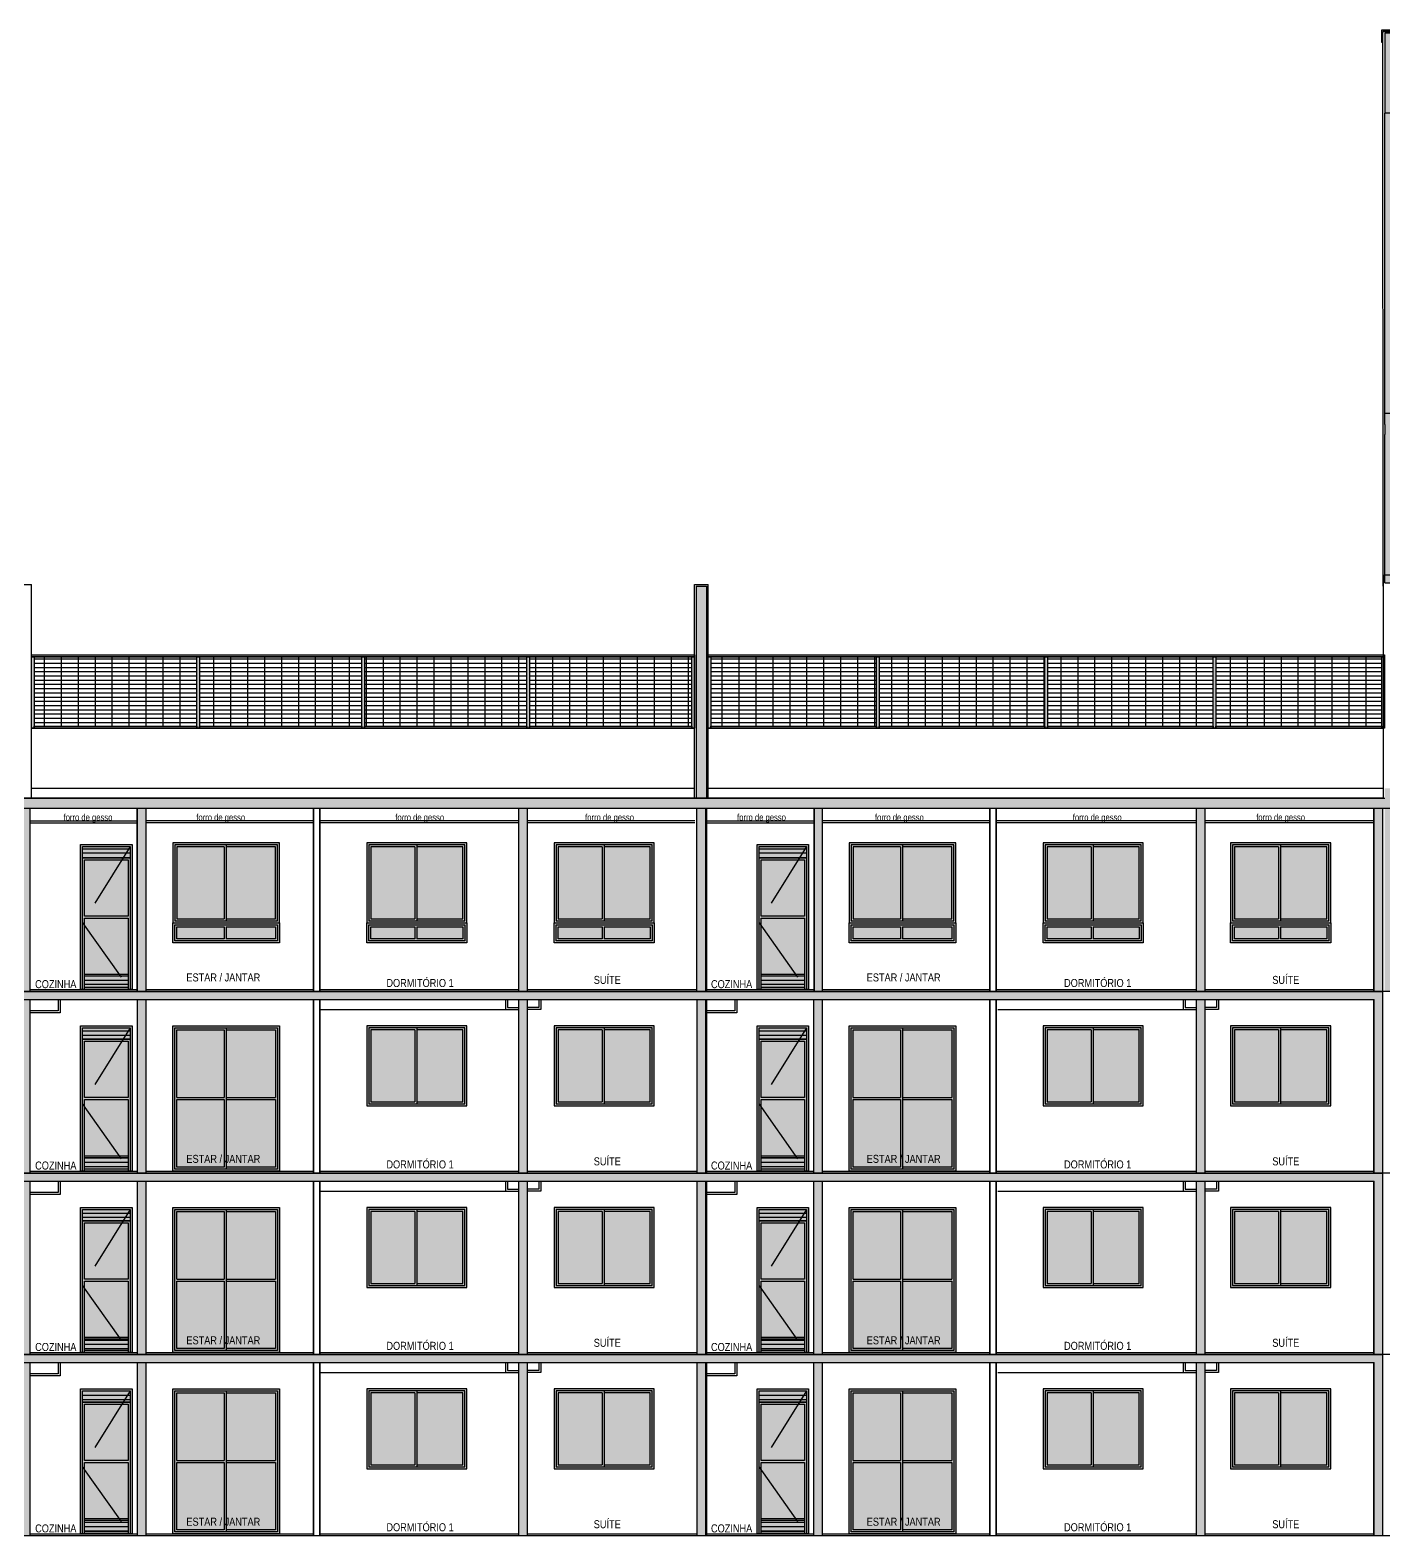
# Model space of a CAD drawing. Header units: metres. Extents: x -9138 to -7768, y 20 to 184.
# Drawn here: x -9042.32 to -9022.03, y 79.82 to 102.4 of the extents above; entities that cross this region are included whole.
import ezdxf
from ezdxf.enums import TextEntityAlignment as Align

# ---------------------------------------------------------------- set-up
doc = ezdxf.new("R2010")
doc.units = ezdxf.units.M
doc.linetypes.add('CTE ELEV$0$DASHEDX2', pattern=[1.5, 1, -0.5])
for name, color, linetype in [('ARQ-DIM EMBASAM', 2, 'Continuous'), ('CTE ELEV$0$ARQ-ALV ACAB', 4, 'Continuous'), ('CTE ELEV$0$ARQ-ALV OSSO', 5, 'Continuous'), ('CTE ELEV$0$ARQ-AUX', 7, 'Continuous'), ('CTE ELEV$0$ARQ-AUX1', 1, 'Continuous'), ('CTE ELEV$0$ARQ-CAX', 1, 'Continuous'), ('CTE ELEV$0$ARQ-DIM', 2, 'Continuous'), ('CTE ELEV$0$ARQ-EST', 2, 'Continuous'), ('CTE ELEV$0$ARQ-PRJ', 7, 'CTE ELEV$0$DASHEDX2'), ('CTE ELEV$0$ARQ-TXT', 2, 'Continuous'), ('CTE ELEV$0$ES-CORTE', 2, 'Continuous')]:
    doc.layers.add(name, color=color, linetype=linetype)
doc.layers.add('CTE ELEV$0$COR-CAIX', color=7, linetype='Continuous', true_color=0x45494e)
doc.styles.add('CTE ELEV$0$Adesa', font='ARIALN.TTF')
doc.styles.add('CTE ELEV$0$M50', font='ARIALN.TTF', dxfattribs={"height": 0.15})
doc.dimstyles.new('CTE ELEV$0$ADESA 1-0050', dxfattribs={"dimtxt": 0.1, "dimasz": 0.1, "dimexe": 0.05, "dimexo": 0.05, "dimgap": 0.03, "dimtad": 1, "dimdec": 1, "dimlfac": 100, "dimzin": 12, "dimtxsty": 'CTE ELEV$0$Adesa', "dimblk": 'CTE ELEV$0$_DotSmall', "dimcen": 1, "dimdle": 0.05, "dimclrd": 1, "dimclre": 1, "dimclrt": 256, "dimazin": 3, "dimtm": 1e-09, "dimtfac": 1, "dimtdec": 1, "dimtmove": 1, "dimatfit": 0, "dimldrblk": 'CTE ELEV$0$_DotSmall', "dimfxl": 0.8, "dimtvp": 2, "dimtolj": 1, "dimtzin": 0, "dimarcsym": 0})

# ---------------------------------------------------------------- blocks, each defined once
blk = doc.blocks.new('CTE ELEV$0$V P 80x220')
at = {"layer": 'CTE ELEV$0$ARQ-CAX'}
h = blk.add_hatch(dxfattribs=at)
h.set_pattern_fill('LINE', scale=0.02)
h.set_pattern_definition([(0, (0.74004, 2.16916), (0, 0.0635), [])])
h.paths.add_polyline_path([(0.74, 2.145), (0.03, 2.145), (0.03, 2), (0.74, 2)])
h.paths.add_polyline_path([(0.71, 0.2), (0.06, 0.2), (0.06, 0.03), (0.71, 0.03)])
at = {"layer": 'CTE ELEV$0$COR-CAIX'}
h = blk.add_hatch(color=256, dxfattribs=at)
h.dxf.hatch_style = 1
h.paths.add_polyline_path([(0.77, 0), (0.77, 2.175), (0, 2.175), (0, 0)])
h = blk.add_hatch(color=254, dxfattribs=at)
h.dxf.hatch_style = 1
h.paths.add_polyline_path([(0.71, 1.945), (0.154, 1.945), (0.678, 1.1), (0.71, 1.1)])
h.paths.add_polyline_path([(0.154, 1.945), (0.06, 1.945), (0.06, 1.1), (0.678, 1.1)])
h.paths.add_polyline_path([(0.71, 0.958), (0.71, 1.048), (0.697, 1.07), (0.06, 1.07), (0.06, 0.23), (0.193, 0.23)])
h.paths.add_polyline_path([(0.71, 0.958), (0.193, 0.23), (0.71, 0.23)], flags=17)
at = {"layer": 'CTE ELEV$0$ARQ-CAX'}
for points in [[(0.77, 0), (0.77, 2.175), (0, 2.175), (0, 0)], [(0.74, 2.145), (0.03, 2.145), (0.03, 1.975), (0.74, 1.975)]]:
    blk.add_lwpolyline(points, close=True, dxfattribs=at)
for points in [[(0.74, 0), (0.74, 1.975), (0.03, 1.975), (0.03, 0)], [(0.71, 1.1), (0.71, 1.945), (0.06, 1.945), (0.06, 1.1)], [(0.06, 1.1), (0.71, 1.1)], [(0.06, 1.07), (0.06, 0)], [(0.71, 1.07), (0.06, 1.07)], [(0.71, 0), (0.71, 1.07)], [(0.71, 0.23), (0.06, 0.23)], [(0.06, 0.2), (0.71, 0.2)], [(0.06, 0.03), (0.71, 0.03)], [(0, 0), (0.77, 0)]]:
    blk.add_lwpolyline(points, dxfattribs=at)
at = {"layer": 'CTE ELEV$0$ARQ-PRJ'}
blk.add_lwpolyline([(0.03, 2.145), (0.74, 1), (0.03, 0)], dxfattribs=at)
blk = doc.blocks.new('CTE ELEV$0$V P 160x220')
at = {"layer": 'CTE ELEV$0$COR-CAIX'}
h = blk.add_hatch(color=256, dxfattribs=at)
h.dxf.hatch_style = 1
h.paths.add_polyline_path([(0, 2.175), (1.6, 2.175), (1.6, 0), (0, 0)])
h = blk.add_hatch(color=254, dxfattribs=at)
h.dxf.hatch_style = 1
h.paths.add_polyline_path([(0.77, 2.115), (0.06, 2.115), (0.06, 1.1), (0.77, 1.1)])
h.paths.add_polyline_path([(1.54, 2.115), (0.8, 2.115), (0.8, 1.1), (1.54, 1.1)])
h.paths.add_polyline_path([(1.54, 1.07), (0.8, 1.07), (0.8, 0.06), (1.54, 0.06)])
h.paths.add_polyline_path([(0.77, 1.07), (0.06, 1.07), (0.06, 0.06), (0.77, 0.06)])
at = {"layer": 'CTE ELEV$0$ARQ-CAX'}
for p, q in [((0.06, 1.1), (0.77, 1.1)), ((0.06, 1.07), (0.77, 1.07)), ((0.8, 1.1), (1.54, 1.1)), ((0.8, 1.07), (1.54, 1.07))]:
    blk.add_line(p, q, dxfattribs=at)
for points in [[(0, 2.175), (1.6, 2.175), (1.6, 0), (0, 0)], [(0.03, 2.145), (1.57, 2.145), (1.57, 0.03), (0.03, 0.03)]]:
    blk.add_lwpolyline(points, close=True, dxfattribs=at)
for points in [[(0.06, 1.1), (0.06, 2.115), (0.77, 2.115)], [(0.77, 2.115), (0.77, 1.1)], [(0.8, 2.145), (0.8, 0.03)], [(0.8, 2.115), (1.54, 2.115), (1.54, 1.1)], [(0.77, 0.06), (0.06, 0.06), (0.06, 1.07)], [(0.77, 1.07), (0.77, 0.06)], [(1.54, 1.07), (1.54, 0.06), (0.8, 0.06)]]:
    blk.add_lwpolyline(points, dxfattribs=at)
blk = doc.blocks.new('CTE ELEV$0$V J 150x120')
at = {"layer": 'CTE ELEV$0$COR-CAIX'}
h = blk.add_hatch(color=256, dxfattribs=at)
h.dxf.hatch_style = 1
h.paths.add_polyline_path([(1.5, 1.2), (0, 1.2), (0, 0), (1.5, 0)])
h = blk.add_hatch(color=254, dxfattribs=at)
h.dxf.hatch_style = 1
h.paths.add_polyline_path([(0.72, 1.14), (0.06, 1.14), (0.06, 0.06), (0.72, 0.06)])
h.paths.add_polyline_path([(0.75, 0.06), (1.44, 0.06), (1.44, 1.14), (0.75, 1.14)])
for points in [[(1.5, 1.2), (0, 1.2), (0, 0), (1.5, 0)], [(1.47, 1.17), (0.03, 1.17), (0.03, 0.03), (1.47, 0.03)]]:
    blk.add_lwpolyline(points, close=True)
for points in [[(0.72, 1.14), (0.06, 1.14), (0.06, 0.06), (0.72, 0.06)], [(0.72, 1.14), (0.72, 0.06)], [(0.75, 1.17), (0.75, 0.03)], [(0.75, 0.06), (1.44, 0.06), (1.44, 1.14), (0.75, 1.14)]]:
    blk.add_lwpolyline(points)
blk = doc.blocks.new('CTE ELEV$0$CT AA TIPO')
at = {"layer": 'CTE ELEV$0$ARQ-EST'}
h = blk.add_hatch(color=8, dxfattribs=at)
h.dxf.hatch_style = 1
h.paths.add_polyline_path([(-0.18, 2.72), (-31.7, 2.72), (-31.7, 2.6), (-0.31, 2.6), (-0.31, 0), (-0.18, 0)])
h = blk.add_hatch(color=8, dxfattribs=at)
h.dxf.hatch_style = 1
h.paths.add_polyline_path([(-10.33, 2.6), (-10.4599, 2.6), (-10.4599, 0), (-10.33, 0)])
h.paths.add_polyline_path([(-8.58, 2.6), (-8.71, 2.6), (-8.71, 0), (-8.58, 0)])
h.paths.add_polyline_path([(-2.84, 2.6), (-2.97, 2.6), (-2.97, 0), (-2.84, 0)])
h.paths.add_polyline_path([(-31.57, 2.6), (-31.7, 2.6), (-31.7, 0), (-31.57, 0)])
h.paths.add_polyline_path([(-27.49, 2.6), (-27.6199, 2.6), (-27.6199, 0), (-27.49, 0)])
h.paths.add_polyline_path([(-22.2199, 2.6), (-22.35, 2.6), (-22.35, 0), (-22.2199, 0)])
h.paths.add_polyline_path([(-18.72, 2.6), (-18.85, 2.6), (-18.85, 0), (-18.72, 0)])
h.paths.add_polyline_path([(-20.47, 2.6), (-20.6, 2.6), (-20.6, 0), (-20.47, 0)])
h.paths.add_polyline_path([(-13, 2.6), (-13.13, 2.6), (-13.13, 0), (-13, 0)])
at = {"layer": 'CTE ELEV$0$ARQ-ALV ACAB'}
for p, q in [((-20.455, 0, 0), (-20.455, 2.6, 0)), ((-16.21, 0, 0), (-16.21, 2.6, 0)), ((-16.11, 0, 0), (-16.11, 2.6, 0)), ((-10.315, 0, 0), (-10.315, 2.6, 0)), ((-6.07, 0, 0), (-6.07, 2.6, 0)), ((-5.97, 0, 0), (-5.97, 2.6, 0)), ((-0.315, 0, 0), (-0.315, 2.6, 0)), ((-20.455, 0.03, 0), (-18.855, 0.03, 0)), ((-18.7199, 0.03, 0), (-16.21, 0.03, 0)), ((-16.11, 0.03, 0), (-13.13, 0.03, 0)), ((-13, 0.03, 0), (-10.46, 0.03, 0)), ((-10.315, 0.03, 0), (-8.71, 0.03, 0)), ((-8.58, 0.03, 0), (-6.07, 0.03, 0)), ((-5.97, 0.03, 0), (-2.97, 0.03, 0)), ((-2.84, 0.03, 0), (-0.315, 0.03, 0))]:
    blk.add_line(p, q, dxfattribs=at)
at = {"layer": 'CTE ELEV$0$ARQ-ALV OSSO'}
for p, q in [((-16.205, 0, 0), (-16.205, 2.6, 0)), ((-16.115, 0, 0), (-16.115, 2.6, 0)), ((-6.065, 0, 0), (-6.065, 2.6, 0)), ((-5.975, 0, 0), (-5.975, 2.6, 0))]:
    blk.add_line(p, q, dxfattribs=at)
at = {"layer": 'CTE ELEV$0$ARQ-AUX1'}
for p, q in [((-16.11, 2.45, 0), (-13.13, 2.45, 0)), ((-5.95, 2.45, 0), (-2.97, 2.45, 0))]:
    blk.add_line(p, q, dxfattribs=at)
at = {"layer": 'CTE ELEV$0$ARQ-AUX1', "elevation": 0}
for points in [[(-20.005, 2.6), (-20.005, 2.4), (-20.455, 2.4)], [(-20.035, 2.6), (-20.035, 2.43), (-20.455, 2.43)], [(-13.33, 2.6), (-13.33, 2.45), (-13.13, 2.45)], [(-13.3, 2.6), (-13.3, 2.48), (-13.13, 2.48)], [(-12.8, 2.6), (-12.8, 2.45), (-13, 2.45)], [(-12.83, 2.6), (-12.83, 2.48), (-13, 2.48)], [(-9.865, 2.6), (-9.865, 2.4), (-10.315, 2.4)], [(-9.895, 2.6), (-9.895, 2.43), (-10.315, 2.43)], [(-3.17, 2.6), (-3.17, 2.45), (-2.97, 2.45)], [(-3.14, 2.6), (-3.14, 2.48), (-2.97, 2.48)], [(-2.6401, 2.6), (-2.6401, 2.45), (-2.8401, 2.45)], [(-2.6701, 2.6), (-2.6701, 2.48), (-2.8401, 2.48)]]:
    blk.add_lwpolyline(points, dxfattribs=at)
at = {"layer": 'CTE ELEV$0$ES-CORTE'}
for p, q in [((-31.7, 2.72, 0), (-0.18, 2.72, 0)), ((-0.18, 0, 0), (-0.18, 2.72, 0)), ((-31.7, 2.6, 0), (-0.31, 2.6, 0)), ((-18.85, 0), (-18.85, 2.6)), ((-18.72, 0, 0), (-18.72, 2.6, 0)), ((-13.13, 0, 0), (-13.13, 2.6, 0)), ((-13, 0, 0), (-13, 2.6, 0)), ((-10.4599, 0, 0), (-10.4599, 2.6, 0)), ((-10.33, 0, 0), (-10.33, 2.6, 0)), ((-8.71, 0, 0), (-8.71, 2.6, 0)), ((-8.58, 0, 0), (-8.58, 2.6, 0)), ((-2.97, 0, 0), (-2.97, 2.6, 0)), ((-2.84, 0), (-2.84, 2.6)), ((-0.31, 0, 0), (-0.31, 2.6, 0)), ((1.8532, 0, 0), (-31.7, 0, 0))]:
    blk.add_line(p, q, dxfattribs=at)
at = {"layer": 'CTE ELEV$0$ARQ-CAX', "xscale": -1}
for p in [(-18.93, 0.0301), (-8.79, 0.0301)]:
    blk.add_blockref('CTE ELEV$0$V P 80x220', p, dxfattribs=at)
at = {"layer": 'CTE ELEV$0$ARQ-CAX'}
for name, p in [('CTE ELEV$0$V P 160x220', (-18.32, 0.03)), ('CTE ELEV$0$V J 150x120', (-15.41, 1.005, 0)), ('CTE ELEV$0$V J 150x120', (-12.6, 1.005, 0)), ('CTE ELEV$0$V P 160x220', (-8.18, 0.03)), ('CTE ELEV$0$V J 150x120', (-5.27, 1.005, 0)), ('CTE ELEV$0$V J 150x120', (-2.46, 1.005, 0))]:
    blk.add_blockref(name, p, dxfattribs=at)
at = {"layer": 'CTE ELEV$0$ARQ-TXT', "style": 'CTE ELEV$0$Adesa'}
for s, p in [('ESTAR / JANTAR', (-17.5608, 0.2147)), ('SUÍTE', (-11.8054, 0.1896)), ('ESTAR / JANTAR', (-7.3619, 0.2147)), ('SUÍTE', (-1.6328, 0.1896)), ('COZINHA', (-20.0726, 0.1123)), ('DORMITÓRIO 1', (-14.6119, 0.1441)), ('COZINHA', (-9.9409, 0.1123)), ('DORMITÓRIO 1', (-4.4533, 0.1441))]:
    blk.add_text(s, height=0.12, dxfattribs=at).set_placement(p, align=Align.MIDDLE)
blk = doc.blocks.new('CTE ELEV$0$V BAND INF 150x40')
at = {"layer": 'CTE ELEV$0$COR-CAIX'}
h = blk.add_hatch(color=256, dxfattribs=at)
h.dxf.hatch_style = 1
h.paths.add_polyline_path([(0, 0), (1.5, 0), (1.5, -0.3), (0, -0.3)])
h = blk.add_hatch(color=254, dxfattribs=at)
h.dxf.hatch_style = 1
h.paths.add_polyline_path([(0.72, -0.24), (0.72, -0.06), (0.06, -0.06), (0.06, -0.24)])
h.paths.add_polyline_path([(0.75, -0.24), (1.44, -0.24), (1.44, -0.06), (0.75, -0.06)])
at = {"layer": 'CTE ELEV$0$ARQ-CAX'}
for points in [[(0, 0), (1.5, 0), (1.5, -0.3), (0, -0.3)], [(0.03, -0.03), (1.47, -0.03), (1.47, -0.27), (0.03, -0.27)]]:
    blk.add_lwpolyline(points, close=True, dxfattribs=at)
for points in [[(0.72, -0.24), (0.06, -0.24), (0.06, -0.06), (0.72, -0.06)], [(0.72, -0.06), (0.72, -0.24)], [(0.75, -0.06), (1.44, -0.06), (1.44, -0.24), (0.75, -0.24)], [(0.75, -0.06), (0.75, -0.24)]]:
    blk.add_lwpolyline(points, dxfattribs=at)
blk = doc.blocks.new('CTE ELEV$0$V J 160x120')
at = {"layer": 'CTE ELEV$0$COR-CAIX'}
h = blk.add_hatch(color=256, dxfattribs=at)
h.dxf.hatch_style = 1
h.paths.add_polyline_path([(1.6, 1.2), (0, 1.2), (0, 0), (1.6, 0)])
h = blk.add_hatch(color=254, dxfattribs=at)
h.dxf.hatch_style = 1
h.paths.add_polyline_path([(0.77, 1.14), (0.06, 1.14), (0.06, 0.06), (0.77, 0.06)])
h.paths.add_polyline_path([(1.54, 1.14), (0.8, 1.14), (0.8, 0.06), (1.54, 0.06)])
at = {"layer": 'CTE ELEV$0$ARQ-CAX'}
for points in [[(1.6, 1.2), (0, 1.2), (0, 0), (1.6, 0)], [(1.57, 1.17), (0.03, 1.17), (0.03, 0.03), (1.57, 0.03)]]:
    blk.add_lwpolyline(points, close=True, dxfattribs=at)
for points in [[(0.77, 1.14), (0.06, 1.14), (0.06, 0.06), (0.77, 0.06)], [(0.77, 1.14), (0.77, 0.06)], [(0.8, 1.17), (0.8, 0.03)], [(0.8, 0.06), (1.54, 0.06), (1.54, 1.14), (0.8, 1.14)]]:
    blk.add_lwpolyline(points, dxfattribs=at)
blk = doc.blocks.new('CTE ELEV$0$V BAND INF 160x40')
at = {"layer": 'CTE ELEV$0$COR-CAIX'}
h = blk.add_hatch(color=256, dxfattribs=at)
h.dxf.hatch_style = 1
h.paths.add_polyline_path([(0, 0), (1.6, 0), (1.6, -0.3), (0, -0.3)])
h = blk.add_hatch(color=254, dxfattribs=at)
h.dxf.hatch_style = 1
h.paths.add_polyline_path([(0.77, -0.24), (0.77, -0.06), (0.06, -0.06), (0.06, -0.24)])
h.paths.add_polyline_path([(1.54, -0.24), (1.54, -0.06), (0.8, -0.06), (0.8, -0.24)])
at = {"layer": 'CTE ELEV$0$ARQ-CAX'}
for points in [[(0, 0), (1.6, 0), (1.6, -0.3), (0, -0.3)], [(0.03, -0.03), (1.57, -0.03), (1.57, -0.27), (0.03, -0.27)]]:
    blk.add_lwpolyline(points, close=True, dxfattribs=at)
for points in [[(0.77, -0.24), (0.06, -0.24), (0.06, -0.06), (0.77, -0.06)], [(0.77, -0.06), (0.77, -0.24)], [(0.8, -0.06), (1.54, -0.06), (1.54, -0.24), (0.8, -0.24)], [(0.8, -0.06), (0.8, -0.24)]]:
    blk.add_lwpolyline(points, dxfattribs=at)
blk = doc.blocks.new('CTE ELEV$0$CT AA DUPL INF')
at = {"layer": 'CTE ELEV$0$ARQ-EST'}
h = blk.add_hatch(color=8, dxfattribs=at)
h.dxf.hatch_style = 1
h.paths.add_polyline_path([(1.705, 2.65), (5.015, 2.65), (5.015, 2.93), (1.705, 2.93)])
h.paths.add_polyline_path([(5.02, 2.93), (5.02, 3.05), (-0.15, 3.05), (-0.15, 2.9), (-31.7, 2.9), (-31.7, 2.75), (-0.02, 2.75), (-0.02, 2.93)])
h.paths.add_polyline_path([(5.02, 3.05), (5.02, 2.93), (5.02, 2.75), (26.4, 2.75), (26.4, 2.9), (5.17, 2.9), (5.17, 3.05)])
h = blk.add_hatch(color=8, dxfattribs=at)
h.dxf.hatch_style = 1
h.paths.add_polyline_path([(-31.57, 2.75), (-31.7, 2.75), (-31.7, 0), (-31.57, 0)])
h.paths.add_polyline_path([(-29.04, 0), (-28.95, 0), (-28.95, 2.75), (-29.04, 2.75)])
h.paths.add_polyline_path([(-27.49, 2.75), (-27.62, 2.75), (-27.62, 0), (-27.49, 0)])
h.paths.add_polyline_path([(-22.22, 2.75), (-22.35, 2.75), (-22.35, 0), (-22.22, 0)])
h.paths.add_polyline_path([(-20.6, 0), (-20.47, 0), (-20.47, 2.75), (-20.6, 2.75)])
h.paths.add_polyline_path([(-18.85, 0), (-18.72, 0), (-18.72, 2.75), (-18.85, 2.75)])
h.paths.add_polyline_path([(-13.13, 0), (-13, 0), (-13, 2.75), (-13.13, 2.75)])
h = blk.add_hatch(color=8, dxfattribs=at)
h.dxf.hatch_style = 1
h.paths.add_polyline_path([(-10.46, 0), (-10.33, 0), (-10.33, 2.75), (-10.46, 2.75)])
h.paths.add_polyline_path([(-8.7, 0), (-8.58, 0), (-8.58, 2.75), (-8.7, 2.75)])
h.paths.add_polyline_path([(-2.84, 2.75), (-2.97, 2.75), (-2.97, 0), (-2.84, 0)])
h.paths.add_polyline_path([(-0.31, 0), (-0.18, 0), (-0.18, 2.75), (-0.31, 2.75)])
h.paths.add_polyline_path([(-0.02, 2.75), (-0.15, 2.75), (-0.15, 0), (-0.02, 0)])
at = {"layer": 'CTE ELEV$0$ARQ-ALV ACAB'}
for p, q in [((-20.455, 0, 0), (-20.455, 2.75, 0)), ((-18.855, 0), (-18.855, 2.75, 0)), ((-16.21, 0, 0), (-16.21, 2.75, 0)), ((-16.11, 0, 0), (-16.11, 2.75, 0)), ((-10.315, 0, 0), (-10.315, 2.75, 0)), ((-8.705, 0, 0), (-8.705, 2.75, 0)), ((-6.07, 0, 0), (-6.07, 2.75, 0)), ((-5.97, 0, 0), (-5.97, 2.75, 0)), ((-0.315, 0, 0), (-0.315, 2.75, 0)), ((-20.455, 0.03, 0), (-18.855, 0.03, 0)), ((-18.72, 0.03, 0), (-16.21, 0.03, 0)), ((-16.11, 0.03, 0), (-13.13, 0.03, 0)), ((-13, 0.03, 0), (-10.46, 0.03, 0)), ((-10.315, 0.03, 0), (-8.705, 0.03, 0)), ((-8.58, 0.03, 0), (-6.07, 0.03, 0)), ((-5.97, 0.03, 0), (-2.97, 0.03, 0)), ((-2.84, 0.03, 0), (-0.315, 0.03, 0))]:
    blk.add_line(p, q, dxfattribs=at)
at = {"layer": 'CTE ELEV$0$ARQ-ALV OSSO'}
for p, q in [((-16.205, 0, 0), (-16.205, 2.75, 0)), ((-16.115, 0, 0), (-16.115, 2.75, 0)), ((-6.065, 0, 0), (-6.065, 2.75, 0)), ((-5.975, 0, 0), (-5.975, 2.75, 0))]:
    blk.add_line(p, q, dxfattribs=at)
at = {"layer": 'CTE ELEV$0$ARQ-AUX1'}
for p, q in [((-20.455, 2.56, 0), (-18.855, 2.56, 0)), ((-20.455, 2.53, 0), (-18.855, 2.53, 0)), ((-16.21, 2.56, 0), (-18.72, 2.56, 0)), ((-16.21, 2.53, 0), (-18.72, 2.53, 0)), ((-13.13, 2.56, 0), (-16.11, 2.56, 0)), ((-13.13, 2.53, 0), (-16.11, 2.53, 0)), ((-10.49, 2.56, 0), (-13, 2.56, 0)), ((-10.49, 2.53, 0), (-13, 2.53, 0)), ((-10.315, 2.56, 0), (-8.705, 2.56, 0)), ((-10.315, 2.53, 0), (-8.705, 2.53, 0)), ((-6.07, 2.56, 0), (-8.58, 2.56, 0)), ((-6.07, 2.53, 0), (-8.58, 2.53, 0)), ((-2.97, 2.56, 0), (-5.97, 2.56, 0)), ((-2.97, 2.53, 0), (-5.97, 2.53, 0)), ((-0.31, 2.56, 0), (-2.84, 2.56, 0)), ((-0.31, 2.53, 0), (-2.84, 2.53, 0))]:
    blk.add_line(p, q, dxfattribs=at)
at = {"layer": 'CTE ELEV$0$ES-CORTE'}
for p, q in [((-31.7, 2.9, 0), (-0.15, 2.9, 0)), ((-31.7, 2.75, 0), (-0.02, 2.75, 0)), ((-18.85, 0), (-18.85, 2.75, 0)), ((-18.72, 0), (-18.72, 2.75, 0)), ((-13.13, 0, 0), (-13.13, 2.75, 0)), ((-13, 0, 0), (-13, 2.75, 0)), ((-10.46, 0, 0), (-10.46, 2.75, 0)), ((-10.33, 0, 0), (-10.33, 2.75, 0)), ((-8.7, 0, 0), (-8.7, 2.75, 0)), ((-8.58, 0, 0), (-8.58, 2.75, 0)), ((-2.97, 0, 0), (-2.97, 2.75, 0)), ((-2.84, 0), (-2.84, 2.75, 0)), ((-0.31, 0, 0), (-0.31, 2.75, 0)), ((-0.18, 0, 0), (-0.18, 2.75, 0)), ((1.851, 0, 0), (-31.7, 0, 0))]:
    blk.add_line(p, q, dxfattribs=at)
at = {"layer": 'CTE ELEV$0$ARQ-CAX', "xscale": -1}
for p in [(-18.93, 0.03), (-8.79, 0.03)]:
    blk.add_blockref('CTE ELEV$0$V P 80x220', p, dxfattribs=at)
at = {"layer": 'CTE ELEV$0$ARQ-CAX'}
for name, p in [('CTE ELEV$0$V J 160x120', (-18.32, 1.03)), ('CTE ELEV$0$V J 150x120', (-15.41, 1.03, 0)), ('CTE ELEV$0$V J 150x120', (-12.6, 1.03, 0)), ('CTE ELEV$0$V J 160x120', (-8.18, 1.03)), ('CTE ELEV$0$V J 150x120', (-5.27, 1.03, 0)), ('CTE ELEV$0$V J 150x120', (-2.46, 1.03, 0)), ('CTE ELEV$0$V BAND INF 160x40', (-18.32, 1.03)), ('CTE ELEV$0$V BAND INF 150x40', (-15.41, 1.03, 0)), ('CTE ELEV$0$V BAND INF 150x40', (-12.6, 1.03, 0)), ('CTE ELEV$0$V BAND INF 160x40', (-8.18, 1.03)), ('CTE ELEV$0$V BAND INF 150x40', (-5.27, 1.03, 0)), ('CTE ELEV$0$V BAND INF 150x40', (-2.46, 1.03, 0))]:
    blk.add_blockref(name, p, dxfattribs=at)
at = {"layer": 'CTE ELEV$0$ARQ-TXT', "style": 'CTE ELEV$0$Adesa'}
for s, height, p in [('forro de gesso', 0.1, (-19.59, 2.6, 0)), ('forro de gesso', 0.1, (-17.6, 2.6, 0)), ('forro de gesso', 0.1, (-14.617, 2.6, 0)), ('forro de gesso', 0.1, (-11.771, 2.6, 0)), ('forro de gesso', 0.1, (-9.493, 2.6, 0)), ('forro de gesso', 0.1, (-7.426, 2.6, 0)), ('forro de gesso', 0.1, (-4.46, 2.6, 0)), ('forro de gesso', 0.1, (-1.711, 2.6, 0)), ('ESTAR / JANTAR', 0.12, (-17.561, 0.215)), ('SUÍTE', 0.12, (-11.805, 0.19)), ('ESTAR / JANTAR', 0.12, (-7.362, 0.215)), ('SUÍTE', 0.12, (-1.633, 0.19)), ('COZINHA', 0.12, (-20.073, 0.112)), ('DORMITÓRIO 1', 0.12, (-14.612, 0.144)), ('COZINHA', 0.12, (-9.941, 0.112)), ('DORMITÓRIO 1', 0.12, (-4.453, 0.144))]:
    blk.add_text(s, height=height, dxfattribs=at).set_placement(p, align=Align.MIDDLE)
blk = doc.blocks.new('CTE ELEV$0$v grd dupl sup 2')
at = {"transparency": 33554687}
h = blk.add_hatch(dxfattribs=at)
h.set_pattern_fill('GRATE', scale=0.08)
h.set_pattern_definition([(0, (0.04, 1.02001), (0, 0.0635), []), (90, (0.04, 1.02), (-0.254, 2e-17), [])])
h.paths.add_polyline_path([(0.04, 1.07), (0.04, 0.03), (2.475, 0.03), (2.475, 1.07)])
h.paths.add_polyline_path([(2.515, 1.07), (2.515, 0.03), (4.95, 0.03), (4.95, 1.07)])
h.paths.add_polyline_path([(4.99, 1.07), (4.99, 0.03), (7.425, 0.03), (7.425, 1.07)])
h.paths.add_polyline_path([(7.465, 1.07), (7.465, 0.03), (9.9, 0.03), (9.9, 1.07)])
at = {"layer": 'CTE ELEV$0$COR-CAIX', "transparency": 33554687}
h = blk.add_hatch(color=256, dxfattribs=at)
h.dxf.hatch_style = 1
h.paths.add_polyline_path([(9.94, 1.1), (9.94, 1.07), (0, 1.07), (0, 1.1)])
h.paths.add_polyline_path([(7.465, 0.03), (9.9, 0.03), (9.9, 0), (7.465, 0)])
h.paths.add_polyline_path([(4.99, 0.03), (7.425, 0.03), (7.425, 0), (4.99, 0)])
h.paths.add_polyline_path([(7.425, 1.07), (7.465, 1.07), (7.465, 0), (7.425, 0)])
h.paths.add_polyline_path([(2.515, 0.03), (4.95, 0.03), (4.95, 0), (2.515, 0)])
h.paths.add_polyline_path([(4.95, 1.07), (4.99, 1.07), (4.99, 0), (4.95, 0)])
h.paths.add_polyline_path([(0.04, 0.03), (2.475, 0.03), (2.475, 0), (0.04, 0)])
h.paths.add_polyline_path([(2.475, 1.07), (2.515, 1.07), (2.515, 0), (2.475, 0)])
h.paths.add_polyline_path([(9.9, 1.07), (9.94, 1.07), (9.94, 0), (9.9, 0)])
h.paths.add_polyline_path([(0, 1.07), (0.04, 1.07), (0.04, 0), (0, 0)])
at = {"ltscale": 0.05}
blk.add_lwpolyline([(9.94, 1.1), (9.94, 1.07), (0, 1.07), (0, 1.1)], close=True, dxfattribs=at)
for points in [[(0, 1.07), (0.04, 1.07), (0.04, 0), (0, 0)], [(2.475, 1.07), (2.515, 1.07), (2.515, 0), (2.475, 0)], [(4.95, 1.07), (4.99, 1.07), (4.99, 0), (4.95, 0)], [(7.425, 1.07), (7.465, 1.07), (7.465, 0), (7.425, 0)], [(9.9, 1.07), (9.94, 1.07), (9.94, 0), (9.9, 0)], [(0.04, 0.03), (2.475, 0.03), (2.475, 0), (0.04, 0)], [(2.515, 0.03), (4.95, 0.03), (4.95, 0), (2.515, 0)], [(4.99, 0.03), (7.425, 0.03), (7.425, 0), (4.99, 0)], [(7.465, 0.03), (9.9, 0.03), (9.9, 0), (7.465, 0)]]:
    blk.add_lwpolyline(points, close=True)
blk.add_lwpolyline([(0.02, 1.07), (9.92, 1.07)])
blk = doc.blocks.new('CTE ELEV$0$v gr gradil dup sup 3')
at = {"transparency": 33554687}
h = blk.add_hatch(dxfattribs=at)
h.set_pattern_fill('GRATE', scale=0.08)
h.set_pattern_definition([(0, (0.04, 1.02001), (0, 0.0635), []), (90, (0.04, 1.02), (-0.254, 2e-17), [])])
h.paths.add_polyline_path([(0.04, 1.07), (0.04, 0.03), (2.525, 0.03), (2.525, 1.07)])
h.paths.add_polyline_path([(2.565, 1.07), (2.565, 0.03), (5.05, 0.03), (5.05, 1.07)])
h.paths.add_polyline_path([(5.09, 1.07), (5.09, 0.03), (7.575, 0.03), (7.575, 1.07)])
h.paths.add_polyline_path([(7.615, 1.07), (7.615, 0.03), (10.1, 0.03), (10.1, 1.07)])
at = {"layer": 'CTE ELEV$0$COR-CAIX', "transparency": 33554687}
h = blk.add_hatch(color=256, dxfattribs=at)
h.dxf.hatch_style = 1
h.paths.add_polyline_path([(7.615, 0.03), (10.1, 0.03), (10.1, 0), (7.615, 0)])
h.paths.add_polyline_path([(7.575, 1.07), (7.615, 1.07), (7.615, 0), (7.575, 0)])
h.paths.add_polyline_path([(5.09, 0.03), (7.575, 0.03), (7.575, 0), (5.09, 0)])
h.paths.add_polyline_path([(5.05, 1.07), (5.09, 1.07), (5.09, 0), (5.05, 0)])
h.paths.add_polyline_path([(2.565, 0.03), (5.05, 0.03), (5.05, 0), (2.565, 0)])
h.paths.add_polyline_path([(2.525, 1.07), (2.565, 1.07), (2.565, 0), (2.525, 0)])
h.paths.add_polyline_path([(0.04, 0.03), (2.525, 0.03), (2.525, 0), (0.04, 0)])
h.paths.add_polyline_path([(10.1, 1.07), (10.14, 1.07), (10.14, 0), (10.1, 0)])
h.paths.add_polyline_path([(0, 1.07), (0.04, 1.07), (0.04, 0), (0, 0)])
h.paths.add_polyline_path([(10.14, 1.1), (10.14, 1.07), (0, 1.07), (0, 1.1)])
edge = h.paths.add_edge_path()
edge.add_line((0.02, 1.07), (10.12, 1.07))
at = {"ltscale": 0.05}
blk.add_lwpolyline([(10.14, 1.1), (10.14, 1.07), (0, 1.07), (0, 1.1)], close=True, dxfattribs=at)
for points in [[(0, 1.07), (0.04, 1.07), (0.04, 0), (0, 0)], [(2.525, 1.07), (2.565, 1.07), (2.565, 0), (2.525, 0)], [(5.05, 1.07), (5.09, 1.07), (5.09, 0), (5.05, 0)], [(7.575, 1.07), (7.615, 1.07), (7.615, 0), (7.575, 0)], [(10.1, 1.07), (10.14, 1.07), (10.14, 0), (10.1, 0)], [(0.04, 0.03), (2.525, 0.03), (2.525, 0), (0.04, 0)], [(2.565, 0.03), (5.05, 0.03), (5.05, 0), (2.565, 0)], [(5.09, 0.03), (7.575, 0.03), (7.575, 0), (5.09, 0)], [(7.615, 0.03), (10.1, 0.03), (10.1, 0), (7.615, 0)]]:
    blk.add_lwpolyline(points, close=True)
blk.add_lwpolyline([(0.02, 1.07), (10.12, 1.07)])
blk = doc.blocks.new('CTE ELEV$0$CT AA DUPL SUP')
at = {"layer": 'CTE ELEV$0$ES-CORTE'}
h = blk.add_hatch(color=8, dxfattribs=at)
h.dxf.hatch_style = 1
h.paths.add_polyline_path([(-10.47, -0.14), (-10.32, -0.14), (-10.32, 3.04), (-10.47, 3.04)])
at = {"layer": 'CTE ELEV$0$ARQ-ALV ACAB'}
for p, q in [((-20.435, -0.14, 0), (-20.435, 3.065, 0)), ((-10.495, -0.14, 0), (-10.495, 3.065, 0)), ((-10.295, -0.14, 0), (-10.295, 3.065, 0)), ((-20.435, 0.01, 0), (-10.495, 0.01, 0)), ((-10.295, 0.01, 0), (-0.175, 0.01, 0))]:
    blk.add_line(p, q, dxfattribs=at)
blk.add_lwpolyline([(-0.175, 3.21), (-0.175, -0.14)], dxfattribs=at)
at = {"layer": 'CTE ELEV$0$ARQ-ALV ACAB', "elevation": 0}
for points in [[(-20.635, 3.065), (-20.435, 3.065)], [(-10.495, 3.065), (-10.295, 3.065)]]:
    blk.add_lwpolyline(points, dxfattribs=at)
at = {"layer": 'CTE ELEV$0$ARQ-ALV OSSO'}
for p, q in [((-10.47, 3.04, 0), (-10.47, -0.14)), ((-10.32, 3.04, 0), (-10.32, -0.14, 0))]:
    blk.add_line(p, q, dxfattribs=at)
at = {"layer": 'CTE ELEV$0$ARQ-ALV OSSO', "elevation": 0}
blk.add_lwpolyline([(-10.47, 3.04), (-10.32, 3.04)], dxfattribs=at)
at = {"layer": 'CTE ELEV$0$ARQ-AUX', "elevation": 0}
blk.add_lwpolyline([(-20.435, 0.91), (-10.495, 0.91)], dxfattribs=at)
at = {"layer": 'CTE ELEV$0$ES-CORTE', "elevation": 0}
blk.add_lwpolyline([(-0.175, -0.14), (-31.7, -0.14)], dxfattribs=at)
at = {"layer": 'CTE ELEV$0$ARQ-AUX'}
for name, p in [('CTE ELEV$0$v grd dupl sup 2', (-20.435, 0.91, 0)), ('CTE ELEV$0$v gr gradil dup sup 3', (-10.295, 0.91, 0))]:
    blk.add_blockref(name, p, dxfattribs=at)
blk = doc.blocks.new('CTE ELEV$0$_DotSmall')
at = {"color": 0, "linetype": 'ByBlock', "const_width": 0.5}
blk.add_lwpolyline([(-0.0625, 0, 1), (0.0625, 0, 1)], format="xyb", close=True, dxfattribs=at)
blk = doc.blocks.new('*D458')
at = {"layer": 'CTE ELEV$0$ARQ-DIM', "color": 1, "lineweight": -2, "transparency": 16777216}
for p, q in [((3.745, 6.82), (3.745, 2.47)), ((3.567, 6.77), (3.795, 6.77)), ((3.567, 2.52), (3.795, 2.52))]:
    blk.add_line(p, q, dxfattribs=at)
at = {"layer": 'Defpoints', "color": 0, "transparency": 16777216}
for p in [(3.517, 6.77), (3.517, 2.52), (3.745, 2.52)]:
    blk.add_point(p, dxfattribs=at)
at = {"layer": 'CTE ELEV$0$ARQ-DIM', "color": 1, "lineweight": -2, "transparency": 16777216, "xscale": 0.1, "yscale": 0.1, "zscale": 0.1}
for p, rotation in [((3.745, 6.77), 90), ((3.745, 2.52), 270)]:
    blk.add_blockref('CTE ELEV$0$_DotSmall', p, dxfattribs=dict(at, rotation=rotation))
at = {"layer": 'CTE ELEV$0$ARQ-DIM', "transparency": 16777216, "insert": (3.664, 4.645), "char_height": 0.1, "attachment_point": 5, "rotation": 90, "style": 'CTE ELEV$0$Adesa'}
blk.add_mtext('\\A1;425', dxfattribs=at)
blk = doc.blocks.new('*D459')
at = {"layer": 'CTE ELEV$0$ARQ-DIM', "color": 1, "lineweight": -2, "transparency": 16777216}
for p, q in [((3.8, 2.544), (3.8, 2.714)), ((3.473, 2.52), (3.602, 2.52)), ((3.552, 2.52), (3.552, 2.62)), ((3.552, 2.47), (3.8, 2.544)), ((3.552, 2.52), (3.552, 2.42)), ((3.552, 2.52), (3.552, 2.42)), ((3.473, 2.42), (3.602, 2.42)), ((3.552, 2.42), (3.552, 2.32))]:
    blk.add_line(p, q, dxfattribs=at)
at = {"layer": 'Defpoints', "color": 0, "transparency": 16777216}
for p in [(3.423, 2.52), (3.423, 2.42), (3.552, 2.42)]:
    blk.add_point(p, dxfattribs=at)
at = {"layer": 'CTE ELEV$0$ARQ-DIM', "color": 1, "lineweight": -2, "transparency": 16777216, "xscale": 0.1, "yscale": 0.1, "zscale": 0.1}
for p, rotation in [((3.552, 2.52), 270), ((3.552, 2.42), 90)]:
    blk.add_blockref('CTE ELEV$0$_DotSmall', p, dxfattribs=dict(at, rotation=rotation))
at = {"layer": 'CTE ELEV$0$ARQ-DIM', "transparency": 16777216, "insert": (3.719, 2.629), "char_height": 0.1, "attachment_point": 5, "rotation": 90, "style": 'CTE ELEV$0$Adesa'}
blk.add_mtext('\\A1;10', dxfattribs=at)
blk = doc.blocks.new('CTE ELEV$0$CT AA COB')
h = blk.add_hatch(color=8)
h.dxf.hatch_style = 1
h.paths.add_polyline_path([(5.1717, 8.12), (5.02, 8.12), (5.02, 6.92), (5.17, 6.92)])
h.paths.add_polyline_path([(0.0017, 8.12), (-0.1483, 8.12), (-0.15, 6.92), (0.0017, 6.92)])
h = blk.add_hatch(color=8)
h.dxf.hatch_style = 1
h.paths.add_polyline_path([(2.605, 2.25), (2.415, 2.25), (2.415, 1.57), (2.605, 1.57)], flags=17)
h.paths.add_polyline_path([(0.6, 6.92), (-0.15, 6.92), (-0.15, 2.42), (0.0017, 2.42), (0.0017, 6.62), (0.6, 6.62)])
h.paths.add_polyline_path([(5.17, 2.42), (-0.15, 2.42), (-0.15, 2.25), (-0.15, 2.1), (-0.15, 0), (-0.02, 0), (-0.02, 2.25), (2.63, 2.25), (5.04, 2.25), (5.04, 0), (5.17, 0), (5.17, 2.1), (5.17, 2.25)])
h.paths.add_polyline_path([(5.17, 0), (-0.15, 0), (-0.15, -0.12), (5.17, -0.12)])
h.paths.add_polyline_path([(5.17, 6.92), (4.42, 6.92), (4.42, 6.62), (5.02, 6.62), (5.02, 2.42), (5.17, 2.42)])
at = {"layer": 'CTE ELEV$0$ARQ-ALV ACAB'}
for p, q in [((-0.175, -0.17), (-0.1798, 8.145, 0)), ((0.0202, 8.145, 0), (-0.1798, 8.145, 0)), ((0.025, 6.92), (0.0202, 8.145)), ((4.995, 6.92), (4.9997, 8.145)), ((4.9997, 8.145, 0), (5.1997, 8.145, 0)), ((5.195, -0.12, 0), (5.1998, 8.145, 0))]:
    blk.add_line(p, q, dxfattribs=at)
at = {"layer": 'CTE ELEV$0$ARQ-AUX', "elevation": 0}
blk.add_lwpolyline([(0.0017, 7.12), (4.9958, 7.12)], dxfattribs=at)
at = {"layer": 'CTE ELEV$0$ARQ-AUX'}
for points in [[(0.6, 6.62), (1.4553, 6.62)], [(4.42, 6.62), (3.5175, 6.62)]]:
    blk.add_lwpolyline(points, dxfattribs=at)
at = {"layer": 'CTE ELEV$0$ARQ-AUX1'}
for p, q in [((1.7879, 7.4829, 0), (1.7879, 7.34, 0)), ((1.9879, 7.34, 0), (1.9879, 7.503, 0)), ((1.9879, 7.503), (2.0079, 7.503)), ((2.0079, 7.503, 0), (2.0079, 7.32, 0)), ((2.9879, 7.483, 0), (2.9879, 7.32, 0)), ((3.0079, 7.483), (2.9879, 7.483)), ((3.0079, 7.34, 0), (3.0079, 7.483, 0)), ((3.2079, 7.4829, 0), (3.2079, 7.34, 0)), ((2.0079, 7.32, 0), (1.7737, 7.32, 0)), ((1.7879, 7.34, 0), (1.9879, 7.34, 0)), ((2.9879, 7.32, 0), (3.222, 7.32, 0)), ((3.2079, 7.34, 0), (3.0079, 7.34, 0))]:
    blk.add_line(p, q, dxfattribs=at)
at = {"layer": 'CTE ELEV$0$ARQ-AUX1', "elevation": 0}
for points in [[(0.0402, 7.8052), (0.0402, 8.165), (-0.199, 8.165), (-0.199, 7.985), (-0.1798, 7.985), (-0.1798, 8.145), (0.0202, 8.145), (0.0202, 7.7852), (0.3276, 7.7702), (0.3276, 7.7902)], [(4.9797, 7.8052), (4.9797, 8.165), (5.2189, 8.165), (5.2189, 7.985), (5.1998, 7.985), (5.1998, 8.145), (4.9997, 8.145), (4.9997, 7.7852), (4.8801, 7.7702), (4.8801, 7.7902)], [(2.0079, 7.503), (2.9879, 7.483), (2.9879, 7.433), (2.0079, 7.453)]]:
    blk.add_lwpolyline(points, close=True, dxfattribs=at)
for points in [[(-0.1675, 8.145), (5.2117, 8.145)], [(1.7879, 7.5852), (0.0202, 7.7852), (0.0202, 7.6831)], [(1.7879, 7.503), (0.0222, 7.703), (0.0202, 7.6831), (1.7879, 7.4829)], [(3.2079, 7.5852), (4.9997, 7.7852), (4.9997, 7.6831)], [(3.2079, 7.503), (4.9977, 7.703), (4.9997, 7.6831), (3.2079, 7.4829)], [(1.7889, 7.5853), (1.7879, 7.503), (1.7879, 7.4829), (1.6706, 7.4899), (1.6686, 7.47), (1.7679, 7.4648), (1.7679, 7.32)], [(3.2069, 7.5853), (3.2079, 7.503), (3.2079, 7.4829), (3.3252, 7.4899), (3.3272, 7.47), (3.2279, 7.4648), (3.2279, 7.32)]]:
    blk.add_lwpolyline(points, dxfattribs=at)
at = {"layer": 'CTE ELEV$0$ARQ-AUX1'}
for points in [[(1.4553, 2.52), (3.5175, 2.52), (3.5175, 6.77), (1.4553, 6.77)], [(1.3564, 2.52), (3.6164, 2.52), (3.6164, 2.42), (1.3564, 2.42)]]:
    blk.add_lwpolyline(points, close=True, dxfattribs=at)
at = {"layer": 'CTE ELEV$0$ARQ-DIM', "elevation": 0}
blk.add_lwpolyline([(2.415, 2.25), (2.415, 1.57), (2.605, 1.57), (2.605, 2.25)], dxfattribs=at)
at = {"layer": 'CTE ELEV$0$ARQ-EST'}
for p, q in [((0.0017, 8.12, 0), (-0.15, 8.12, 0)), ((0.0017, 6.92), (0.0017, 8.12)), ((0.6, 6.92, 0), (-0.15, 6.92, 0)), ((-0.15, 2.25), (-0.15, 6.92)), ((0.6, 6.62), (0.6, 6.92)), ((4.42, 6.92, 0), (5.17, 6.92, 0)), ((4.42, 6.62), (4.42, 6.92)), ((5.17, 2.25), (5.17, 6.92)), ((0.6, 6.62, 0), (0.0017, 6.62, 0)), ((0.0017, 6.62, 0), (0.0017, 2.42, 0)), ((4.42, 6.62, 0), (5.02, 6.62, 0)), ((5.02, 2.42, 0), (5.02, 6.62, 0)), ((-0.15, 2.42, 0), (5.17, 2.42, 0)), ((5.17, 2.42, 0), (3.12, 2.42, 0)), ((-0.15, -0.12), (-0.15, 2.1)), ((-0.02, 0, 0), (-0.02, 2.25, 0)), ((5.04, 2.25, 0), (-0.02, 2.25, 0)), ((-0.02, 2.25, 0), (2.63, 2.25, 0)), ((2.63, 2.25, 0), (-0.02, 2.25, 0)), ((5.04, 0, 0), (5.04, 2.25, 0)), ((5.17, -0.12, 0), (5.17, 2.1)), ((-0.15, 0, 0), (5.17, 0, 0)), ((-0.15, -0.12, 0), (5.17, -0.12, 0))]:
    blk.add_line(p, q, dxfattribs=at)
at = {"layer": 'CTE ELEV$0$ARQ-EST', "elevation": 0}
for points in [[(-0.1483, 8.12), (-0.15, 6.92)], [(5.17, 8.12), (5.02, 8.12), (5.02, 6.92)]]:
    blk.add_lwpolyline(points, dxfattribs=at)
at = {"layer": 'CTE ELEV$0$ARQ-EST'}
for points in [[(5.1717, 8.12), (5.17, 6.92)], [(-0.15, 2.25), (-0.15, 2.1)], [(5.17, 2.25), (5.17, 2.1)]]:
    blk.add_lwpolyline(points, dxfattribs=at)
at = {"layer": 'CTE ELEV$0$ARQ-TXT', "style": 'CTE ELEV$0$M50'}
for s, p in [('RESERVATÓRIO SUPERIOR ', (0.3676, 2.6134, 0.1142)), ('BARRILETE', (2.5253, 0.041, 0.1142))]:
    blk.add_text(s, height=0.12, dxfattribs=at).set_placement(p)
at = {"layer": 'CTE ELEV$0$ARQ-DIM'}
for base, p1, p2, picture, middle in [((3.7453, 2.52), (3.5175, 6.77), (3.5175, 2.52), '*D458', (3.6643, 4.645)), ((3.5516, 2.42), (3.4227, 2.52), (3.4227, 2.42), '*D459', (3.7188, 2.5745))]:
    dim = blk.add_linear_dim(base=base, p1=p1, p2=p2, angle=90, dimstyle='CTE ELEV$0$ADESA 1-0050', dxfattribs=at)
    dim.commit()
    dim.dimension.update_dxf_attribs({"geometry": picture, "text_midpoint": middle})
blk = doc.blocks.new('CTE ELEV')
at = {"ltscale": 0.05, "elevation": 0}
blk.add_lwpolyline([(-9032.1593, 91.93), (-9022.0396, 91.93)], dxfattribs=at)
at = {"layer": 'CTE ELEV$0$ARQ-AUX'}
blk.add_blockref('CTE ELEV$0$CT AA DUPL SUP', (-9021.8644, 91.02, 0), dxfattribs=at)
at = {"layer": 'CTE ELEV$0$ARQ-AUX1'}
for name, p in [('CTE ELEV$0$CT AA COB', (-9021.8646, 94.23, -0.0001)), ('CTE ELEV$0$CT AA DUPL INF', (-9021.8644, 87.98, 0)), ('CTE ELEV$0$CT AA TIPO', (-9021.8644, 85.26, 0)), ('CTE ELEV$0$CT AA TIPO', (-9021.8644, 82.54, 0)), ('CTE ELEV$0$CT AA TIPO', (-9021.8644, 79.82, 0))]:
    blk.add_blockref(name, p, dxfattribs=at)

msp = doc.modelspace()

# ---------------------------------------------------------------- block references
at = {"layer": 'ARQ-DIM EMBASAM'}
msp.add_blockref('CTE ELEV', (0, 0), dxfattribs=at)

doc.saveas('drawing.dxf')
